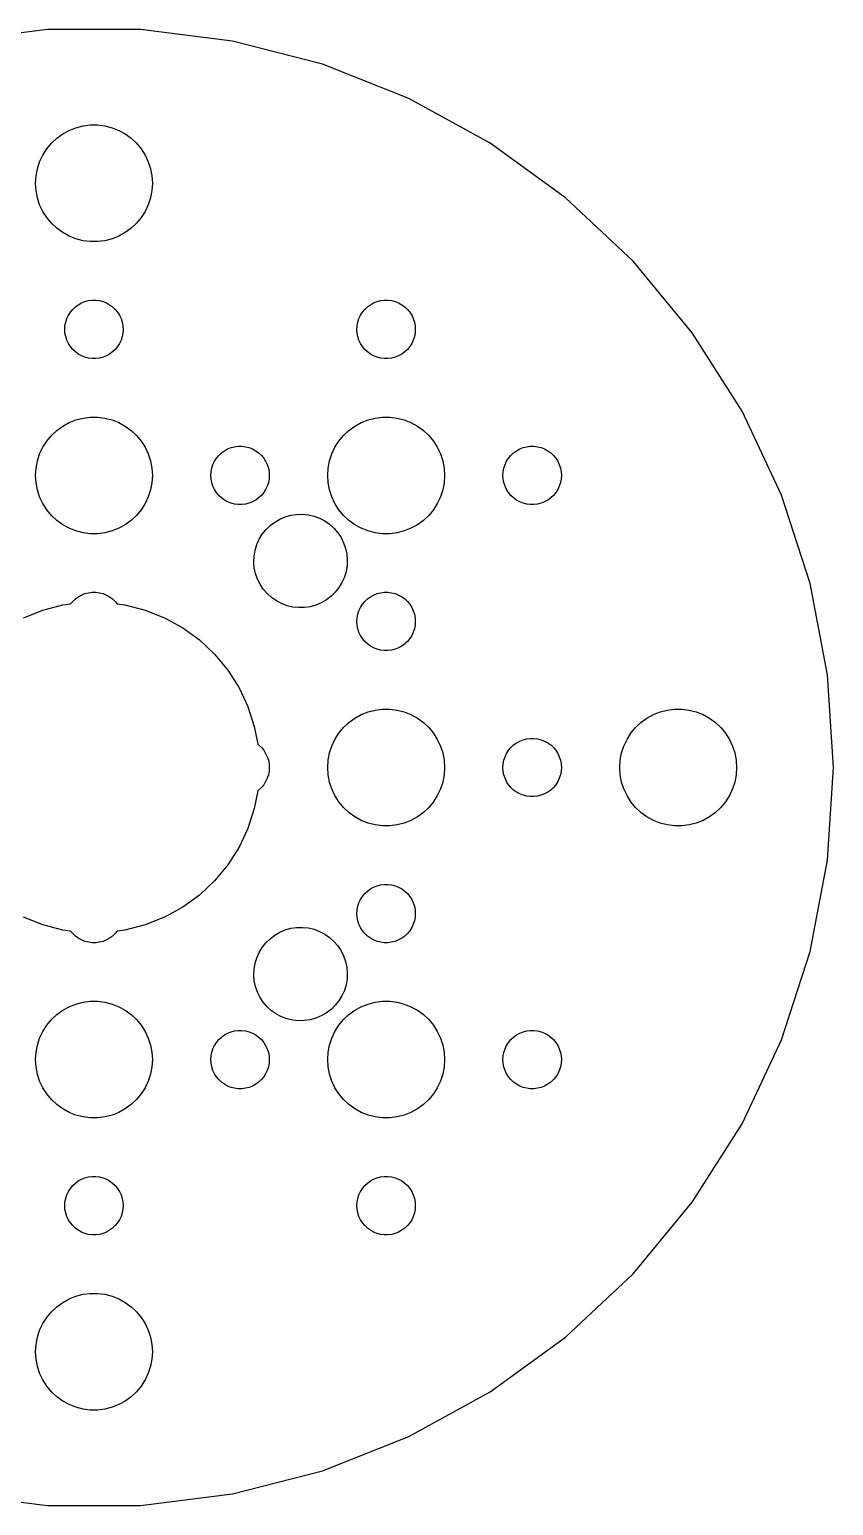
# Model space of a CAD drawing. Header units: metres. Extents: x -38 to 38, y -38 to 478.
# Drawn here: x -3.3 to 38, y 402.1 to 477.9 of the extents above; entities that cross this region are included whole.
import ezdxf

# ---------------------------------------------------------------- set-up
doc = ezdxf.new("R2010")
doc.units = ezdxf.units.M

msp = doc.modelspace()

# ---------------------------------------------------------------- linework, layer by layer
for p, q in [((-2.38426, 477.897), (-7.11519, 477.299)), ((2.38426, 477.897), (-2.38426, 477.897)), ((7.11519, 477.299), (2.38426, 477.897)), ((11.7339, 476.113), (7.11519, 477.299)), ((16.1676, 474.358), (11.7339, 476.113)), ((20.3463, 472.061), (16.1676, 474.358)), ((-0.562134, 472.947), (-0.18837, 472.994)), ((-0.18837, 472.994), (0.18837, 472.994)), ((0.18837, 472.994), (0.562134, 472.947)), ((-2.1869, 472.054), (-1.91226, 472.312)), ((-1.91226, 472.312), (-1.60747, 472.533)), ((-1.60747, 472.533), (-1.27733, 472.714)), ((-1.27733, 472.714), (-0.927048, 472.853)), ((-0.927048, 472.853), (-0.562134, 472.947)), ((0.562134, 472.947), (0.927048, 472.853)), ((0.927048, 472.853), (1.27733, 472.714)), ((1.27733, 472.714), (1.60747, 472.533)), ((1.60747, 472.533), (1.91226, 472.312)), ((1.91226, 472.312), (2.1869, 472.054)), ((-2.78932, 471.104), (-2.62891, 471.445)), ((-2.62891, 471.445), (-2.42705, 471.763)), ((-2.42705, 471.763), (-2.1869, 472.054)), ((2.1869, 472.054), (2.42705, 471.763)), ((2.42705, 471.763), (2.62891, 471.445)), ((2.62891, 471.445), (2.78932, 471.104)), ((24.2041, 469.258), (20.3463, 472.061)), ((-2.97633, 470.376), (-2.90575, 470.746)), ((-2.90575, 470.746), (-2.78932, 471.104)), ((2.78932, 471.104), (2.90575, 470.746)), ((2.90575, 470.746), (2.97633, 470.376)), ((-3, 470), (-2.97633, 470.376)), ((-2.97633, 469.624), (-3, 470)), ((2.97633, 470.376), (3, 470)), ((3, 470), (2.97633, 469.624)), ((-2.90575, 469.254), (-2.97633, 469.624)), ((-2.78932, 468.896), (-2.90575, 469.254)), ((2.90575, 469.254), (2.78932, 468.896)), ((2.97633, 469.624), (2.90575, 469.254)), ((27.6802, 465.993), (24.2041, 469.258)), ((-2.62891, 468.555), (-2.78932, 468.896)), ((-2.42705, 468.237), (-2.62891, 468.555)), ((2.62891, 468.555), (2.42705, 468.237)), ((2.78932, 468.896), (2.62891, 468.555)), ((-2.1869, 467.946), (-2.42705, 468.237)), ((-1.91226, 467.688), (-2.1869, 467.946)), ((-1.60747, 467.467), (-1.91226, 467.688)), ((1.91226, 467.688), (1.60747, 467.467)), ((2.1869, 467.946), (1.91226, 467.688)), ((2.42705, 468.237), (2.1869, 467.946)), ((-1.27733, 467.286), (-1.60747, 467.467)), ((-0.927048, 467.147), (-1.27733, 467.286)), ((-0.562134, 467.053), (-0.927048, 467.147)), ((-0.18837, 467.006), (-0.562134, 467.053)), ((0.18837, 467.006), (-0.18837, 467.006)), ((0.562134, 467.053), (0.18837, 467.006)), ((0.927048, 467.147), (0.562134, 467.053)), ((1.27733, 467.286), (0.927048, 467.147)), ((1.60747, 467.467), (1.27733, 467.286)), ((30.7198, 462.319), (27.6802, 465.993)), ((-0.638657, 463.857), (-0.463516, 463.927)), ((-0.463516, 463.927), (-0.281067, 463.973)), ((-0.281067, 463.973), (-0.094177, 463.997)), ((-0.094177, 463.997), (0.094177, 463.997)), ((0.094177, 463.997), (0.281067, 463.973)), ((0.281067, 463.973), (0.463516, 463.927)), ((0.463516, 463.927), (0.638657, 463.857)), ((14.3613, 463.857), (14.5365, 463.927)), ((14.5365, 463.927), (14.7189, 463.973)), ((14.7189, 463.973), (14.9058, 463.997)), ((14.9058, 463.997), (15.0942, 463.997)), ((15.0942, 463.997), (15.2811, 463.973)), ((15.2811, 463.973), (15.4635, 463.927)), ((15.4635, 463.927), (15.6387, 463.857)), ((-1.39465, 463.052), (-1.31445, 463.223)), ((-1.31445, 463.223), (-1.21352, 463.382)), ((-1.21352, 463.382), (-1.09344, 463.527)), ((-1.09344, 463.527), (-0.956131, 463.656)), ((-0.956131, 463.656), (-0.803726, 463.766)), ((-0.803726, 463.766), (-0.638657, 463.857)), ((0.638657, 463.857), (0.803726, 463.766)), ((0.803726, 463.766), (0.956131, 463.656)), ((0.956131, 463.656), (1.09344, 463.527)), ((1.09344, 463.527), (1.21352, 463.382)), ((1.21352, 463.382), (1.31445, 463.223)), ((1.31445, 463.223), (1.39465, 463.052)), ((13.6053, 463.052), (13.6855, 463.223)), ((13.6855, 463.223), (13.7865, 463.382)), ((13.7865, 463.382), (13.9065, 463.527)), ((13.9065, 463.527), (14.0439, 463.656)), ((14.0439, 463.656), (14.1963, 463.766)), ((14.1963, 463.766), (14.3613, 463.857)), ((15.6387, 463.857), (15.8037, 463.766)), ((15.8037, 463.766), (15.9561, 463.656)), ((15.9561, 463.656), (16.0934, 463.527)), ((16.0934, 463.527), (16.2135, 463.382)), ((16.2135, 463.382), (16.3145, 463.223)), ((16.3145, 463.223), (16.3947, 463.052)), ((-1.5, 462.5), (-1.48816, 462.688)), ((-1.48816, 462.312), (-1.5, 462.5)), ((-1.48816, 462.688), (-1.45287, 462.873)), ((-1.45287, 462.873), (-1.39465, 463.052)), ((1.39465, 463.052), (1.45287, 462.873)), ((1.45287, 462.873), (1.48816, 462.688)), ((1.48816, 462.688), (1.5, 462.5)), ((1.5, 462.5), (1.48816, 462.312)), ((13.5, 462.5), (13.5118, 462.688)), ((13.5118, 462.312), (13.5, 462.5)), ((13.5118, 462.688), (13.5471, 462.873)), ((13.5471, 462.873), (13.6053, 463.052)), ((16.3947, 463.052), (16.4529, 462.873)), ((16.4529, 462.873), (16.4882, 462.688)), ((16.4882, 462.688), (16.5, 462.5)), ((16.5, 462.5), (16.4882, 462.312)), ((-1.45287, 462.127), (-1.48816, 462.312)), ((-1.39465, 461.948), (-1.45287, 462.127)), ((-1.31445, 461.777), (-1.39465, 461.948)), ((-1.21352, 461.618), (-1.31445, 461.777)), ((-1.09344, 461.473), (-1.21352, 461.618)), ((1.21352, 461.618), (1.09344, 461.473)), ((1.31445, 461.777), (1.21352, 461.618)), ((1.39465, 461.948), (1.31445, 461.777)), ((1.45287, 462.127), (1.39465, 461.948)), ((1.48816, 462.312), (1.45287, 462.127)), ((13.5471, 462.127), (13.5118, 462.312)), ((13.6053, 461.948), (13.5471, 462.127)), ((13.6855, 461.777), (13.6053, 461.948)), ((13.7865, 461.618), (13.6855, 461.777)), ((13.9065, 461.473), (13.7865, 461.618)), ((16.2135, 461.618), (16.0934, 461.473)), ((16.3145, 461.777), (16.2135, 461.618)), ((16.3947, 461.948), (16.3145, 461.777)), ((16.4529, 462.127), (16.3947, 461.948)), ((16.4882, 462.312), (16.4529, 462.127)), ((33.2749, 458.293), (30.7198, 462.319)), ((-0.956131, 461.344), (-1.09344, 461.473)), ((-0.803726, 461.234), (-0.956131, 461.344)), ((-0.638657, 461.143), (-0.803726, 461.234)), ((-0.463516, 461.073), (-0.638657, 461.143)), ((-0.281067, 461.027), (-0.463516, 461.073)), ((-0.094177, 461.003), (-0.281067, 461.027)), ((0.094177, 461.003), (-0.094177, 461.003)), ((0.281067, 461.027), (0.094177, 461.003)), ((0.463516, 461.073), (0.281067, 461.027)), ((0.638657, 461.143), (0.463516, 461.073)), ((0.803726, 461.234), (0.638657, 461.143)), ((0.956131, 461.344), (0.803726, 461.234)), ((1.09344, 461.473), (0.956131, 461.344)), ((14.0439, 461.344), (13.9065, 461.473)), ((14.1963, 461.234), (14.0439, 461.344)), ((14.3613, 461.143), (14.1963, 461.234)), ((14.5365, 461.073), (14.3613, 461.143)), ((14.7189, 461.027), (14.5365, 461.073)), ((14.9058, 461.003), (14.7189, 461.027)), ((15.0942, 461.003), (14.9058, 461.003)), ((15.2811, 461.027), (15.0942, 461.003)), ((15.4635, 461.073), (15.2811, 461.027)), ((15.6387, 461.143), (15.4635, 461.073)), ((15.8037, 461.234), (15.6387, 461.143)), ((15.9561, 461.344), (15.8037, 461.234)), ((16.0934, 461.473), (15.9561, 461.344)), ((-1.27733, 457.714), (-0.927048, 457.853)), ((-0.927048, 457.853), (-0.562134, 457.947)), ((-0.562134, 457.947), (-0.18837, 457.994)), ((-0.18837, 457.994), (0.18837, 457.994)), ((0.18837, 457.994), (0.562134, 457.947)), ((0.562134, 457.947), (0.927048, 457.853)), ((0.927048, 457.853), (1.27733, 457.714)), ((13.7227, 457.714), (14.0729, 457.853)), ((14.0729, 457.853), (14.4379, 457.947)), ((14.4379, 457.947), (14.8116, 457.994)), ((14.8116, 457.994), (15.1884, 457.994)), ((15.1884, 457.994), (15.5621, 457.947)), ((15.5621, 457.947), (15.927, 457.853)), ((15.927, 457.853), (16.2773, 457.714)), ((35.3052, 453.978), (33.2749, 458.293)), ((-2.42705, 456.763), (-2.1869, 457.054)), ((-2.1869, 457.054), (-1.91226, 457.312)), ((-1.91226, 457.312), (-1.60747, 457.533)), ((-1.60747, 457.533), (-1.27733, 457.714)), ((1.27733, 457.714), (1.60747, 457.533)), ((1.60747, 457.533), (1.91226, 457.312)), ((1.91226, 457.312), (2.1869, 457.054)), ((2.1869, 457.054), (2.42705, 456.763)), ((12.5729, 456.763), (12.8131, 457.054)), ((12.8131, 457.054), (13.0877, 457.312)), ((13.0877, 457.312), (13.3925, 457.533)), ((13.3925, 457.533), (13.7227, 457.714)), ((16.2773, 457.714), (16.6075, 457.533)), ((16.6075, 457.533), (16.9123, 457.312)), ((16.9123, 457.312), (17.1869, 457.054)), ((17.1869, 457.054), (17.427, 456.763)), ((-2.78932, 456.104), (-2.62891, 456.445)), ((-2.62891, 456.445), (-2.42705, 456.763)), ((2.42705, 456.763), (2.62891, 456.445)), ((2.62891, 456.445), (2.78932, 456.104)), ((6.69626, 456.266), (6.86133, 456.357)), ((6.86133, 456.357), (7.03647, 456.427)), ((7.03647, 456.427), (7.21892, 456.473)), ((7.21892, 456.473), (7.40581, 456.497)), ((7.40581, 456.497), (7.59418, 456.497)), ((7.59418, 456.497), (7.78107, 456.473)), ((7.78107, 456.473), (7.96352, 456.427)), ((7.96352, 456.427), (8.13866, 456.357)), ((8.13866, 456.357), (8.30373, 456.266)), ((12.2107, 456.104), (12.3711, 456.445)), ((12.3711, 456.445), (12.5729, 456.763)), ((17.427, 456.763), (17.6289, 456.445)), ((17.6289, 456.445), (17.7893, 456.104)), ((21.6963, 456.266), (21.8613, 456.357)), ((21.8613, 456.357), (22.0365, 456.427)), ((22.0365, 456.427), (22.2189, 456.473)), ((22.2189, 456.473), (22.4058, 456.497)), ((22.4058, 456.497), (22.5942, 456.497)), ((22.5942, 456.497), (22.7811, 456.473)), ((22.7811, 456.473), (22.9635, 456.427)), ((22.9635, 456.427), (23.1387, 456.357)), ((23.1387, 456.357), (23.3037, 456.266)), ((-2.97633, 455.376), (-2.90575, 455.746)), ((-2.90575, 455.746), (-2.78932, 456.104)), ((2.78932, 456.104), (2.90575, 455.746)), ((2.90575, 455.746), (2.97633, 455.376)), ((6.04712, 455.373), (6.10533, 455.552)), ((6.10533, 455.552), (6.18553, 455.723)), ((6.18553, 455.723), (6.28647, 455.882)), ((6.28647, 455.882), (6.40654, 456.027)), ((6.40654, 456.027), (6.54385, 456.156)), ((6.54385, 456.156), (6.69626, 456.266)), ((8.30373, 456.266), (8.45613, 456.156)), ((8.45613, 456.156), (8.59344, 456.027)), ((8.59344, 456.027), (8.71352, 455.882)), ((8.71352, 455.882), (8.81445, 455.723)), ((8.81445, 455.723), (8.89465, 455.552)), ((8.89465, 455.552), (8.95287, 455.373)), ((12.0237, 455.376), (12.0942, 455.746)), ((12.0942, 455.746), (12.2107, 456.104)), ((17.7893, 456.104), (17.9057, 455.746)), ((17.9057, 455.746), (17.9763, 455.376)), ((21.0471, 455.373), (21.1053, 455.552)), ((21.1053, 455.552), (21.1855, 455.723)), ((21.1855, 455.723), (21.2865, 455.882)), ((21.2865, 455.882), (21.4065, 456.027)), ((21.4065, 456.027), (21.5439, 456.156)), ((21.5439, 456.156), (21.6963, 456.266)), ((23.3037, 456.266), (23.4561, 456.156)), ((23.4561, 456.156), (23.5934, 456.027)), ((23.5934, 456.027), (23.7135, 455.882)), ((23.7135, 455.882), (23.8145, 455.723)), ((23.8145, 455.723), (23.8947, 455.552)), ((23.8947, 455.552), (23.9529, 455.373)), ((-3, 455), (-2.97633, 455.376)), ((-2.97633, 454.624), (-3, 455)), ((2.97633, 455.376), (3, 455)), ((3, 455), (2.97633, 454.624)), ((6, 455), (6.01183, 455.188)), ((6.01183, 454.812), (6, 455)), ((6.01183, 455.188), (6.04712, 455.373)), ((6.04712, 454.627), (6.01183, 454.812)), ((8.95287, 455.373), (8.98816, 455.188)), ((8.98816, 454.812), (8.95287, 454.627)), ((8.98816, 455.188), (9, 455)), ((9, 455), (8.98816, 454.812)), ((12, 455), (12.0237, 455.376)), ((12.0237, 454.624), (12, 455)), ((17.9763, 455.376), (18, 455)), ((18, 455), (17.9763, 454.624)), ((21, 455), (21.0118, 455.188)), ((21.0118, 454.812), (21, 455)), ((21.0118, 455.188), (21.0471, 455.373)), ((21.0471, 454.627), (21.0118, 454.812)), ((23.9529, 455.373), (23.9882, 455.188)), ((23.9882, 454.812), (23.9529, 454.627)), ((23.9882, 455.188), (24, 455)), ((24, 455), (23.9882, 454.812)), ((-2.90575, 454.254), (-2.97633, 454.624)), ((-2.78932, 453.896), (-2.90575, 454.254)), ((2.90575, 454.254), (2.78932, 453.896)), ((2.97633, 454.624), (2.90575, 454.254)), ((6.10533, 454.448), (6.04712, 454.627)), ((6.18553, 454.277), (6.10533, 454.448)), ((6.28647, 454.118), (6.18553, 454.277)), ((6.40654, 453.973), (6.28647, 454.118)), ((8.71352, 454.118), (8.59344, 453.973)), ((8.81445, 454.277), (8.71352, 454.118)), ((8.89465, 454.448), (8.81445, 454.277)), ((8.95287, 454.627), (8.89465, 454.448)), ((12.0942, 454.254), (12.0237, 454.624)), ((12.2107, 453.896), (12.0942, 454.254)), ((17.9057, 454.254), (17.7893, 453.896)), ((17.9763, 454.624), (17.9057, 454.254)), ((21.1053, 454.448), (21.0471, 454.627)), ((21.1855, 454.277), (21.1053, 454.448)), ((21.2865, 454.118), (21.1855, 454.277)), ((21.4065, 453.973), (21.2865, 454.118)), ((23.7135, 454.118), (23.5934, 453.973)), ((23.8145, 454.277), (23.7135, 454.118)), ((23.8947, 454.448), (23.8145, 454.277)), ((23.9529, 454.627), (23.8947, 454.448)), ((-2.62891, 453.555), (-2.78932, 453.896)), ((-2.42705, 453.237), (-2.62891, 453.555)), ((2.62891, 453.555), (2.42705, 453.237)), ((2.78932, 453.896), (2.62891, 453.555)), ((6.54385, 453.844), (6.40654, 453.973)), ((6.69626, 453.734), (6.54385, 453.844)), ((6.86133, 453.643), (6.69626, 453.734)), ((7.03647, 453.573), (6.86133, 453.643)), ((7.21892, 453.527), (7.03647, 453.573)), ((7.40581, 453.503), (7.21892, 453.527)), ((7.59418, 453.503), (7.40581, 453.503)), ((7.78107, 453.527), (7.59418, 453.503)), ((7.96352, 453.573), (7.78107, 453.527)), ((8.13866, 453.643), (7.96352, 453.573)), ((8.30373, 453.734), (8.13866, 453.643)), ((8.45613, 453.844), (8.30373, 453.734)), ((8.59344, 453.973), (8.45613, 453.844)), ((12.3711, 453.555), (12.2107, 453.896)), ((12.5729, 453.237), (12.3711, 453.555)), ((17.6289, 453.555), (17.427, 453.237)), ((17.7893, 453.896), (17.6289, 453.555)), ((21.5439, 453.844), (21.4065, 453.973)), ((21.6963, 453.734), (21.5439, 453.844)), ((21.8613, 453.643), (21.6963, 453.734)), ((22.0365, 453.573), (21.8613, 453.643)), ((22.2189, 453.527), (22.0365, 453.573)), ((22.4058, 453.503), (22.2189, 453.527)), ((22.5942, 453.503), (22.4058, 453.503)), ((22.7811, 453.527), (22.5942, 453.503)), ((22.9635, 453.573), (22.7811, 453.527)), ((23.1387, 453.643), (22.9635, 453.573)), ((23.3037, 453.734), (23.1387, 453.643)), ((23.4561, 453.844), (23.3037, 453.734)), ((23.5934, 453.973), (23.4561, 453.844)), ((36.7788, 449.443), (35.3052, 453.978)), ((-2.1869, 452.946), (-2.42705, 453.237)), ((-1.91226, 452.688), (-2.1869, 452.946)), ((-1.60747, 452.467), (-1.91226, 452.688)), ((1.91226, 452.688), (1.60747, 452.467)), ((2.1869, 452.946), (1.91226, 452.688)), ((2.42705, 453.237), (2.1869, 452.946)), ((9.03879, 452.424), (9.27885, 452.606)), ((9.27885, 452.606), (9.53987, 452.757)), ((9.53987, 452.757), (9.81772, 452.873)), ((9.81772, 452.873), (10.108, 452.955)), ((10.108, 452.955), (10.4062, 452.999)), ((10.4062, 452.999), (10.7075, 453.005)), ((10.7075, 453.005), (11.0072, 452.973)), ((11.0072, 452.973), (11.3007, 452.905)), ((11.3007, 452.905), (11.5832, 452.799)), ((11.5832, 452.799), (11.8503, 452.66)), ((11.8503, 452.66), (12.0977, 452.488)), ((12.8131, 452.946), (12.5729, 453.237)), ((13.0877, 452.688), (12.8131, 452.946)), ((13.3925, 452.467), (13.0877, 452.688)), ((16.9123, 452.688), (16.6075, 452.467)), ((17.1869, 452.946), (16.9123, 452.688)), ((17.427, 453.237), (17.1869, 452.946)), ((-1.27733, 452.286), (-1.60747, 452.467)), ((-0.927048, 452.147), (-1.27733, 452.286)), ((-0.562134, 452.053), (-0.927048, 452.147)), ((-0.18837, 452.006), (-0.562134, 452.053)), ((0.18837, 452.006), (-0.18837, 452.006)), ((0.562134, 452.053), (0.18837, 452.006)), ((0.927048, 452.147), (0.562134, 452.053)), ((1.27733, 452.286), (0.927048, 452.147)), ((1.60747, 452.467), (1.27733, 452.286)), ((8.4801, 451.719), (8.63623, 451.977)), ((8.63623, 451.977), (8.82344, 452.213)), ((8.82344, 452.213), (9.03879, 452.424)), ((12.0977, 452.488), (12.3217, 452.286)), ((12.3217, 452.286), (12.5187, 452.058)), ((12.5187, 452.058), (12.6855, 451.807)), ((12.6855, 451.807), (12.8195, 451.537)), ((13.7227, 452.286), (13.3925, 452.467)), ((14.0729, 452.147), (13.7227, 452.286)), ((14.4379, 452.053), (14.0729, 452.147)), ((14.8116, 452.006), (14.4379, 452.053)), ((15.1884, 452.006), (14.8116, 452.006)), ((15.5621, 452.053), (15.1884, 452.006)), ((15.927, 452.147), (15.5621, 452.053)), ((16.2773, 452.286), (15.927, 452.147)), ((16.6075, 452.467), (16.2773, 452.286)), ((8.22014, 450.858), (8.2704, 451.155)), ((8.2704, 451.155), (8.35751, 451.444)), ((8.35751, 451.444), (8.4801, 451.719)), ((12.8195, 451.537), (12.9186, 451.252)), ((12.9186, 451.252), (12.9812, 450.958)), ((8.20752, 450.557), (8.22014, 450.858)), ((8.23274, 450.256), (8.20752, 450.557)), ((8.29539, 449.962), (8.23274, 450.256)), ((12.9939, 450.356), (12.9436, 450.059)), ((12.9812, 450.958), (13.0065, 450.657)), ((13.0065, 450.657), (12.9939, 450.356)), ((8.39452, 449.677), (8.29539, 449.962)), ((8.52853, 449.407), (8.39452, 449.677)), ((12.7339, 449.495), (12.5777, 449.237)), ((12.8565, 449.77), (12.7339, 449.495)), ((12.9436, 450.059), (12.8565, 449.77)), ((-0.956131, 448.656), (-0.803726, 448.766)), ((-0.803726, 448.766), (-0.638657, 448.857)), ((-0.638657, 448.857), (-0.463516, 448.927)), ((-0.463516, 448.927), (-0.281067, 448.973)), ((-0.281067, 448.973), (-0.094177, 448.997)), ((-0.094177, 448.997), (0.094177, 448.997)), ((0.094177, 448.997), (0.281067, 448.973)), ((0.281067, 448.973), (0.463516, 448.927)), ((0.463516, 448.927), (0.638657, 448.857)), ((0.638657, 448.857), (0.803726, 448.766)), ((0.803726, 448.766), (0.956131, 448.656)), ((8.69533, 449.156), (8.52853, 449.407)), ((8.89226, 448.928), (8.69533, 449.156)), ((9.11624, 448.726), (8.89226, 448.928)), ((9.36372, 448.554), (9.11624, 448.726)), ((12.1752, 448.79), (11.9351, 448.608)), ((12.3905, 449.001), (12.1752, 448.79)), ((12.5777, 449.237), (12.3905, 449.001)), ((14.0439, 448.656), (14.1963, 448.766)), ((14.1963, 448.766), (14.3613, 448.857)), ((14.3613, 448.857), (14.5365, 448.927)), ((14.5365, 448.927), (14.7189, 448.973)), ((14.7189, 448.973), (14.9058, 448.997)), ((14.9058, 448.997), (15.0942, 448.997)), ((15.0942, 448.997), (15.2811, 448.973)), ((15.2811, 448.973), (15.4635, 448.927)), ((15.4635, 448.927), (15.6387, 448.857)), ((15.6387, 448.857), (15.8037, 448.766)), ((15.8037, 448.766), (15.9561, 448.656)), ((37.6723, 444.759), (36.7788, 449.443)), ((-3.61911, 447.691), (-2.62663, 448.084)), ((-2.62663, 448.084), (-1.59273, 448.349)), ((-1.59273, 448.349), (-1.19904, 448.399)), ((-1.19904, 448.399), (-1.09344, 448.527)), ((-1.09344, 448.527), (-0.956131, 448.656)), ((0.956131, 448.656), (1.09344, 448.527)), ((1.09344, 448.527), (1.19904, 448.399)), ((1.19904, 448.399), (1.59273, 448.349)), ((1.59273, 448.349), (2.62663, 448.084)), ((2.62663, 448.084), (3.61911, 447.691)), ((9.63083, 448.414), (9.36372, 448.554)), ((9.91331, 448.309), (9.63083, 448.414)), ((10.2067, 448.241), (9.91331, 448.309)), ((10.5065, 448.209), (10.2067, 448.241)), ((10.8078, 448.215), (10.5065, 448.209)), ((11.106, 448.259), (10.8078, 448.215)), ((11.3963, 448.34), (11.106, 448.259)), ((11.6741, 448.457), (11.3963, 448.34)), ((11.9351, 448.608), (11.6741, 448.457)), ((13.5471, 447.873), (13.6053, 448.052)), ((13.6053, 448.052), (13.6855, 448.223)), ((13.6855, 448.223), (13.7865, 448.382)), ((13.7865, 448.382), (13.9065, 448.527)), ((13.9065, 448.527), (14.0439, 448.656)), ((15.9561, 448.656), (16.0934, 448.527)), ((16.0934, 448.527), (16.2135, 448.382)), ((16.2135, 448.382), (16.3145, 448.223)), ((16.3145, 448.223), (16.3947, 448.052)), ((16.3947, 448.052), (16.4529, 447.873)), ((3.61911, 447.691), (4.55452, 447.177)), ((13.5, 447.5), (13.5118, 447.688)), ((13.5118, 447.312), (13.5, 447.5)), ((13.5118, 447.688), (13.5471, 447.873)), ((13.5471, 447.127), (13.5118, 447.312)), ((16.4529, 447.873), (16.4882, 447.688)), ((16.4882, 447.312), (16.4529, 447.127)), ((16.4882, 447.688), (16.5, 447.5)), ((16.5, 447.5), (16.4882, 447.312)), ((4.55452, 447.177), (5.41809, 446.549)), ((5.41809, 446.549), (6.19623, 445.819)), ((13.6053, 446.948), (13.5471, 447.127)), ((13.6855, 446.777), (13.6053, 446.948)), ((13.7865, 446.618), (13.6855, 446.777)), ((13.9065, 446.473), (13.7865, 446.618)), ((14.0439, 446.344), (13.9065, 446.473)), ((16.0934, 446.473), (15.9561, 446.344)), ((16.2135, 446.618), (16.0934, 446.473)), ((16.3145, 446.777), (16.2135, 446.618)), ((16.3947, 446.948), (16.3145, 446.777)), ((16.4529, 447.127), (16.3947, 446.948)), ((6.19623, 445.819), (6.87663, 444.996)), ((14.1963, 446.234), (14.0439, 446.344)), ((14.3613, 446.143), (14.1963, 446.234)), ((14.5365, 446.073), (14.3613, 446.143)), ((14.7189, 446.027), (14.5365, 446.073)), ((14.9058, 446.003), (14.7189, 446.027)), ((15.0942, 446.003), (14.9058, 446.003)), ((15.2811, 446.027), (15.0942, 446.003)), ((15.4635, 446.073), (15.2811, 446.027)), ((15.6387, 446.143), (15.4635, 446.073)), ((15.8037, 446.234), (15.6387, 446.143)), ((15.9561, 446.344), (15.8037, 446.234)), ((6.87663, 444.996), (7.44859, 444.095)), ((37.9717, 440), (37.6723, 444.759)), ((7.44859, 444.095), (7.90309, 443.129)), ((7.90309, 443.129), (8.23296, 442.114)), ((13.3925, 442.533), (13.7227, 442.714)), ((13.7227, 442.714), (14.0729, 442.853)), ((14.0729, 442.853), (14.4379, 442.947)), ((14.4379, 442.947), (14.8116, 442.994)), ((14.8116, 442.994), (15.1884, 442.994)), ((15.1884, 442.994), (15.5621, 442.947)), ((15.5621, 442.947), (15.927, 442.853)), ((15.927, 442.853), (16.2773, 442.714)), ((16.2773, 442.714), (16.6075, 442.533)), ((28.3925, 442.533), (28.7227, 442.714)), ((28.7227, 442.714), (29.0729, 442.853)), ((29.0729, 442.853), (29.4379, 442.947)), ((29.4379, 442.947), (29.8116, 442.994)), ((29.8116, 442.994), (30.1884, 442.994)), ((30.1884, 442.994), (30.5621, 442.947)), ((30.5621, 442.947), (30.927, 442.853)), ((30.927, 442.853), (31.2773, 442.714)), ((31.2773, 442.714), (31.6075, 442.533)), ((8.23296, 442.114), (8.40921, 441.19)), ((12.5729, 441.763), (12.8131, 442.054)), ((12.8131, 442.054), (13.0877, 442.312)), ((13.0877, 442.312), (13.3925, 442.533)), ((16.6075, 442.533), (16.9123, 442.312)), ((16.9123, 442.312), (17.1869, 442.054)), ((17.1869, 442.054), (17.427, 441.763)), ((27.5729, 441.763), (27.8131, 442.054)), ((27.8131, 442.054), (28.0877, 442.312)), ((28.0877, 442.312), (28.3925, 442.533)), ((31.6075, 442.533), (31.9123, 442.312)), ((31.9123, 442.312), (32.1869, 442.054)), ((32.1869, 442.054), (32.427, 441.763)), ((8.40921, 441.19), (8.45613, 441.156)), ((8.45613, 441.156), (8.59344, 441.027)), ((12.2107, 441.104), (12.3711, 441.445)), ((12.3711, 441.445), (12.5729, 441.763)), ((17.427, 441.763), (17.6289, 441.445)), ((17.6289, 441.445), (17.7893, 441.104)), ((21.4065, 441.027), (21.5439, 441.156)), ((21.5439, 441.156), (21.6963, 441.266)), ((21.6963, 441.266), (21.8613, 441.357)), ((21.8613, 441.357), (22.0365, 441.427)), ((22.0365, 441.427), (22.2189, 441.473)), ((22.2189, 441.473), (22.4058, 441.497)), ((22.4058, 441.497), (22.5942, 441.497)), ((22.5942, 441.497), (22.7811, 441.473)), ((22.7811, 441.473), (22.9635, 441.427)), ((22.9635, 441.427), (23.1387, 441.357)), ((23.1387, 441.357), (23.3037, 441.266)), ((23.3037, 441.266), (23.4561, 441.156)), ((23.4561, 441.156), (23.5934, 441.027)), ((27.2107, 441.104), (27.3711, 441.445)), ((27.3711, 441.445), (27.5729, 441.763)), ((32.427, 441.763), (32.6289, 441.445)), ((32.6289, 441.445), (32.7893, 441.104)), ((8.59344, 441.027), (8.71352, 440.882)), ((8.71352, 440.882), (8.81445, 440.723)), ((8.81445, 440.723), (8.89465, 440.552)), ((8.89465, 440.552), (8.95287, 440.373)), ((8.95287, 440.373), (8.98816, 440.188)), ((12, 440), (12.0237, 440.376)), ((12.0237, 440.376), (12.0942, 440.746)), ((12.0942, 440.746), (12.2107, 441.104)), ((17.7893, 441.104), (17.9057, 440.746)), ((17.9057, 440.746), (17.9763, 440.376)), ((17.9763, 440.376), (18, 440)), ((21.0118, 440.188), (21.0471, 440.373)), ((21.0471, 440.373), (21.1053, 440.552)), ((21.1053, 440.552), (21.1855, 440.723)), ((21.1855, 440.723), (21.2865, 440.882)), ((21.2865, 440.882), (21.4065, 441.027)), ((23.5934, 441.027), (23.7135, 440.882)), ((23.7135, 440.882), (23.8145, 440.723)), ((23.8145, 440.723), (23.8947, 440.552)), ((23.8947, 440.552), (23.9529, 440.373)), ((23.9529, 440.373), (23.9882, 440.188)), ((27, 440), (27.0237, 440.376)), ((27.0237, 440.376), (27.0942, 440.746)), ((27.0942, 440.746), (27.2107, 441.104)), ((32.7893, 441.104), (32.9057, 440.746)), ((32.9057, 440.746), (32.9763, 440.376)), ((32.9763, 440.376), (33, 440)), ((8.95287, 439.627), (8.89465, 439.448)), ((8.98816, 439.812), (8.95287, 439.627)), ((8.98816, 440.188), (9, 440)), ((9, 440), (8.98816, 439.812)), ((12.0237, 439.624), (12, 440)), ((12.0942, 439.254), (12.0237, 439.624)), ((17.9763, 439.624), (17.9057, 439.254)), ((18, 440), (17.9763, 439.624)), ((21, 440), (21.0118, 440.188)), ((21.0118, 439.812), (21, 440)), ((21.0471, 439.627), (21.0118, 439.812)), ((21.1053, 439.448), (21.0471, 439.627)), ((23.9529, 439.627), (23.8947, 439.448)), ((23.9882, 439.812), (23.9529, 439.627)), ((23.9882, 440.188), (24, 440)), ((24, 440), (23.9882, 439.812)), ((27.0237, 439.624), (27, 440)), ((27.0942, 439.254), (27.0237, 439.624)), ((32.9763, 439.624), (32.9057, 439.254)), ((33, 440), (32.9763, 439.624)), ((37.6723, 435.241), (37.9717, 440)), ((8.59344, 438.973), (8.45613, 438.844)), ((8.71352, 439.118), (8.59344, 438.973)), ((8.81445, 439.277), (8.71352, 439.118)), ((8.89465, 439.448), (8.81445, 439.277)), ((12.2107, 438.896), (12.0942, 439.254)), ((12.3711, 438.555), (12.2107, 438.896)), ((17.7893, 438.896), (17.6289, 438.555)), ((17.9057, 439.254), (17.7893, 438.896)), ((21.1855, 439.277), (21.1053, 439.448)), ((21.2865, 439.118), (21.1855, 439.277)), ((21.4065, 438.973), (21.2865, 439.118)), ((21.5439, 438.844), (21.4065, 438.973)), ((23.5934, 438.973), (23.4561, 438.844)), ((23.7135, 439.118), (23.5934, 438.973)), ((23.8145, 439.277), (23.7135, 439.118)), ((23.8947, 439.448), (23.8145, 439.277)), ((27.2107, 438.896), (27.0942, 439.254)), ((27.3711, 438.555), (27.2107, 438.896)), ((32.7893, 438.896), (32.6289, 438.555)), ((32.9057, 439.254), (32.7893, 438.896)), ((8.40921, 438.81), (8.23296, 437.886)), ((8.45613, 438.844), (8.40921, 438.81)), ((12.5729, 438.237), (12.3711, 438.555)), ((12.8131, 437.946), (12.5729, 438.237)), ((17.427, 438.237), (17.1869, 437.946)), ((17.6289, 438.555), (17.427, 438.237)), ((21.6963, 438.734), (21.5439, 438.844)), ((21.8613, 438.643), (21.6963, 438.734)), ((22.0365, 438.573), (21.8613, 438.643)), ((22.2189, 438.527), (22.0365, 438.573)), ((22.4058, 438.503), (22.2189, 438.527)), ((22.5942, 438.503), (22.4058, 438.503)), ((22.7811, 438.527), (22.5942, 438.503)), ((22.9635, 438.573), (22.7811, 438.527)), ((23.1387, 438.643), (22.9635, 438.573)), ((23.3037, 438.734), (23.1387, 438.643)), ((23.4561, 438.844), (23.3037, 438.734)), ((27.5729, 438.237), (27.3711, 438.555)), ((27.8131, 437.946), (27.5729, 438.237)), ((32.427, 438.237), (32.1869, 437.946)), ((32.6289, 438.555), (32.427, 438.237)), ((8.23296, 437.886), (7.90309, 436.871)), ((13.0877, 437.688), (12.8131, 437.946)), ((13.3925, 437.467), (13.0877, 437.688)), ((13.7227, 437.286), (13.3925, 437.467)), ((16.6075, 437.467), (16.2773, 437.286)), ((16.9123, 437.688), (16.6075, 437.467)), ((17.1869, 437.946), (16.9123, 437.688)), ((28.0877, 437.688), (27.8131, 437.946)), ((28.3925, 437.467), (28.0877, 437.688)), ((28.7227, 437.286), (28.3925, 437.467)), ((31.6075, 437.467), (31.2773, 437.286)), ((31.9123, 437.688), (31.6075, 437.467)), ((32.1869, 437.946), (31.9123, 437.688)), ((7.90309, 436.871), (7.44859, 435.905)), ((14.0729, 437.147), (13.7227, 437.286)), ((14.4379, 437.053), (14.0729, 437.147)), ((14.8116, 437.006), (14.4379, 437.053)), ((15.1884, 437.006), (14.8116, 437.006)), ((15.5621, 437.053), (15.1884, 437.006)), ((15.927, 437.147), (15.5621, 437.053)), ((16.2773, 437.286), (15.927, 437.147)), ((29.0729, 437.147), (28.7227, 437.286)), ((29.4379, 437.053), (29.0729, 437.147)), ((29.8116, 437.006), (29.4379, 437.053)), ((30.1884, 437.006), (29.8116, 437.006)), ((30.5621, 437.053), (30.1884, 437.006)), ((30.927, 437.147), (30.5621, 437.053)), ((31.2773, 437.286), (30.927, 437.147)), ((7.44859, 435.905), (6.87663, 435.004)), ((36.7788, 430.557), (37.6723, 435.241)), ((6.87663, 435.004), (6.19623, 434.181)), ((6.19623, 434.181), (5.41809, 433.451)), ((13.9065, 433.527), (14.0439, 433.656)), ((14.0439, 433.656), (14.1963, 433.766)), ((14.1963, 433.766), (14.3613, 433.857)), ((14.3613, 433.857), (14.5365, 433.927)), ((14.5365, 433.927), (14.7189, 433.973)), ((14.7189, 433.973), (14.9058, 433.997)), ((14.9058, 433.997), (15.0942, 433.997)), ((15.0942, 433.997), (15.2811, 433.973)), ((15.2811, 433.973), (15.4635, 433.927)), ((15.4635, 433.927), (15.6387, 433.857)), ((15.6387, 433.857), (15.8037, 433.766)), ((15.8037, 433.766), (15.9561, 433.656)), ((15.9561, 433.656), (16.0934, 433.527)), ((4.55452, 432.823), (3.61911, 432.309)), ((5.41809, 433.451), (4.55452, 432.823)), ((13.5118, 432.688), (13.5471, 432.873)), ((13.5471, 432.873), (13.6053, 433.052)), ((13.6053, 433.052), (13.6855, 433.223)), ((13.6855, 433.223), (13.7865, 433.382)), ((13.7865, 433.382), (13.9065, 433.527)), ((16.0934, 433.527), (16.2135, 433.382)), ((16.2135, 433.382), (16.3145, 433.223)), ((16.3145, 433.223), (16.3947, 433.052)), ((16.3947, 433.052), (16.4529, 432.873)), ((16.4529, 432.873), (16.4882, 432.688)), ((-2.62663, 431.916), (-3.61911, 432.309)), ((3.61911, 432.309), (2.62663, 431.916)), ((13.5, 432.5), (13.5118, 432.688)), ((13.5118, 432.312), (13.5, 432.5)), ((13.5471, 432.127), (13.5118, 432.312)), ((13.6053, 431.948), (13.5471, 432.127)), ((16.4529, 432.127), (16.3947, 431.948)), ((16.4882, 432.312), (16.4529, 432.127)), ((16.4882, 432.688), (16.5, 432.5)), ((16.5, 432.5), (16.4882, 432.312)), ((-1.59273, 431.651), (-2.62663, 431.916)), ((-1.19904, 431.601), (-1.59273, 431.651)), ((-1.09344, 431.473), (-1.19904, 431.601)), ((-0.956131, 431.344), (-1.09344, 431.473)), ((-0.803726, 431.234), (-0.956131, 431.344)), ((0.956131, 431.344), (0.803726, 431.234)), ((1.09344, 431.473), (0.956131, 431.344)), ((1.19904, 431.601), (1.09344, 431.473)), ((1.59273, 431.651), (1.19904, 431.601)), ((2.62663, 431.916), (1.59273, 431.651)), ((9.03879, 431.21), (9.27885, 431.392)), ((9.27885, 431.392), (9.53987, 431.543)), ((9.53987, 431.543), (9.81772, 431.66)), ((9.81772, 431.66), (10.108, 431.741)), ((10.108, 431.741), (10.4062, 431.785)), ((10.4062, 431.785), (10.7075, 431.791)), ((10.7075, 431.791), (11.0072, 431.759)), ((11.0072, 431.759), (11.3007, 431.691)), ((11.3007, 431.691), (11.5832, 431.586)), ((11.5832, 431.586), (11.8503, 431.446)), ((11.8503, 431.446), (12.0977, 431.274)), ((12.0977, 431.274), (12.3217, 431.072)), ((13.6855, 431.777), (13.6053, 431.948)), ((13.7865, 431.618), (13.6855, 431.777)), ((13.9065, 431.473), (13.7865, 431.618)), ((14.0439, 431.344), (13.9065, 431.473)), ((14.1963, 431.234), (14.0439, 431.344)), ((15.9561, 431.344), (15.8037, 431.234)), ((16.0934, 431.473), (15.9561, 431.344)), ((16.2135, 431.618), (16.0934, 431.473)), ((16.3145, 431.777), (16.2135, 431.618)), ((16.3947, 431.948), (16.3145, 431.777)), ((-0.638657, 431.143), (-0.803726, 431.234)), ((-0.463516, 431.073), (-0.638657, 431.143)), ((-0.281067, 431.027), (-0.463516, 431.073)), ((-0.094177, 431.003), (-0.281067, 431.027)), ((0.094177, 431.003), (-0.094177, 431.003)), ((0.281067, 431.027), (0.094177, 431.003)), ((0.463516, 431.073), (0.281067, 431.027)), ((0.638657, 431.143), (0.463516, 431.073)), ((0.803726, 431.234), (0.638657, 431.143)), ((8.4801, 430.505), (8.63623, 430.763)), ((8.63623, 430.763), (8.82344, 430.999)), ((8.82344, 430.999), (9.03879, 431.21)), ((12.3217, 431.072), (12.5187, 430.844)), ((12.5187, 430.844), (12.6855, 430.593)), ((12.6855, 430.593), (12.8195, 430.323)), ((14.3613, 431.143), (14.1963, 431.234)), ((14.5365, 431.073), (14.3613, 431.143)), ((14.7189, 431.027), (14.5365, 431.073)), ((14.9058, 431.003), (14.7189, 431.027)), ((15.0942, 431.003), (14.9058, 431.003)), ((15.2811, 431.027), (15.0942, 431.003)), ((15.4635, 431.073), (15.2811, 431.027)), ((15.6387, 431.143), (15.4635, 431.073)), ((15.8037, 431.234), (15.6387, 431.143)), ((35.3052, 426.022), (36.7788, 430.557)), ((8.22014, 429.644), (8.2704, 429.941)), ((8.2704, 429.941), (8.35751, 430.23)), ((8.35751, 430.23), (8.4801, 430.505)), ((12.8195, 430.323), (12.9186, 430.038)), ((12.9186, 430.038), (12.9812, 429.744)), ((8.20752, 429.343), (8.22014, 429.644)), ((8.23274, 429.042), (8.20752, 429.343)), ((8.29539, 428.748), (8.23274, 429.042)), ((12.9939, 429.142), (12.9436, 428.845)), ((12.9812, 429.744), (13.0065, 429.443)), ((13.0065, 429.443), (12.9939, 429.142)), ((8.39452, 428.463), (8.29539, 428.748)), ((8.52853, 428.193), (8.39452, 428.463)), ((12.7339, 428.281), (12.5777, 428.023)), ((12.8565, 428.556), (12.7339, 428.281)), ((12.9436, 428.845), (12.8565, 428.556)), ((-1.91226, 427.312), (-1.60747, 427.533)), ((-1.60747, 427.533), (-1.27733, 427.714)), ((-1.27733, 427.714), (-0.927048, 427.853)), ((-0.927048, 427.853), (-0.562134, 427.947)), ((-0.562134, 427.947), (-0.18837, 427.994)), ((-0.18837, 427.994), (0.18837, 427.994)), ((0.18837, 427.994), (0.562134, 427.947)), ((0.562134, 427.947), (0.927048, 427.853)), ((0.927048, 427.853), (1.27733, 427.714)), ((1.27733, 427.714), (1.60747, 427.533)), ((1.60747, 427.533), (1.91226, 427.312)), ((8.69533, 427.942), (8.52853, 428.193)), ((8.89226, 427.714), (8.69533, 427.942)), ((9.11624, 427.512), (8.89226, 427.714)), ((9.36372, 427.34), (9.11624, 427.512)), ((12.1752, 427.576), (11.9351, 427.394)), ((12.3905, 427.787), (12.1752, 427.576)), ((12.5777, 428.023), (12.3905, 427.787)), ((13.0877, 427.312), (13.3925, 427.533)), ((13.3925, 427.533), (13.7227, 427.714)), ((13.7227, 427.714), (14.0729, 427.853)), ((14.0729, 427.853), (14.4379, 427.947)), ((14.4379, 427.947), (14.8116, 427.994)), ((14.8116, 427.994), (15.1884, 427.994)), ((15.1884, 427.994), (15.5621, 427.947)), ((15.5621, 427.947), (15.927, 427.853)), ((15.927, 427.853), (16.2773, 427.714)), ((16.2773, 427.714), (16.6075, 427.533)), ((16.6075, 427.533), (16.9123, 427.312)), ((-2.62891, 426.445), (-2.42705, 426.763)), ((-2.42705, 426.763), (-2.1869, 427.054)), ((-2.1869, 427.054), (-1.91226, 427.312)), ((1.91226, 427.312), (2.1869, 427.054)), ((2.1869, 427.054), (2.42705, 426.763)), ((2.42705, 426.763), (2.62891, 426.445)), ((9.63083, 427.201), (9.36372, 427.34)), ((9.91331, 427.095), (9.63083, 427.201)), ((10.2067, 427.027), (9.91331, 427.095)), ((10.5065, 426.995), (10.2067, 427.027)), ((10.8078, 427.001), (10.5065, 426.995)), ((11.106, 427.045), (10.8078, 427.001)), ((11.3963, 427.127), (11.106, 427.045)), ((11.6741, 427.243), (11.3963, 427.127)), ((11.9351, 427.394), (11.6741, 427.243)), ((12.3711, 426.445), (12.5729, 426.763)), ((12.5729, 426.763), (12.8131, 427.054)), ((12.8131, 427.054), (13.0877, 427.312)), ((16.9123, 427.312), (17.1869, 427.054)), ((17.1869, 427.054), (17.427, 426.763)), ((17.427, 426.763), (17.6289, 426.445)), ((-2.90575, 425.746), (-2.78932, 426.104)), ((-2.78932, 426.104), (-2.62891, 426.445)), ((2.62891, 426.445), (2.78932, 426.104)), ((2.78932, 426.104), (2.90575, 425.746)), ((6.28647, 425.882), (6.40654, 426.027)), ((6.40654, 426.027), (6.54385, 426.156)), ((6.54385, 426.156), (6.69626, 426.266)), ((6.69626, 426.266), (6.86133, 426.357)), ((6.86133, 426.357), (7.03647, 426.427)), ((7.03647, 426.427), (7.21892, 426.473)), ((7.21892, 426.473), (7.40581, 426.497)), ((7.40581, 426.497), (7.59418, 426.497)), ((7.59418, 426.497), (7.78107, 426.473)), ((7.78107, 426.473), (7.96352, 426.427)), ((7.96352, 426.427), (8.13866, 426.357)), ((8.13866, 426.357), (8.30373, 426.266)), ((8.30373, 426.266), (8.45613, 426.156)), ((8.45613, 426.156), (8.59344, 426.027)), ((8.59344, 426.027), (8.71352, 425.882)), ((12.0942, 425.746), (12.2107, 426.104)), ((12.2107, 426.104), (12.3711, 426.445)), ((17.6289, 426.445), (17.7893, 426.104)), ((17.7893, 426.104), (17.9057, 425.746)), ((21.2865, 425.882), (21.4065, 426.027)), ((21.4065, 426.027), (21.5439, 426.156)), ((21.5439, 426.156), (21.6963, 426.266)), ((21.6963, 426.266), (21.8613, 426.357)), ((21.8613, 426.357), (22.0365, 426.427)), ((22.0365, 426.427), (22.2189, 426.473)), ((22.2189, 426.473), (22.4058, 426.497)), ((22.4058, 426.497), (22.5942, 426.497)), ((22.5942, 426.497), (22.7811, 426.473)), ((22.7811, 426.473), (22.9635, 426.427)), ((22.9635, 426.427), (23.1387, 426.357)), ((23.1387, 426.357), (23.3037, 426.266)), ((23.3037, 426.266), (23.4561, 426.156)), ((23.4561, 426.156), (23.5934, 426.027)), ((23.5934, 426.027), (23.7135, 425.882)), ((33.2749, 421.707), (35.3052, 426.022)), ((-3, 425), (-2.97633, 425.376)), ((-2.97633, 425.376), (-2.90575, 425.746)), ((2.90575, 425.746), (2.97633, 425.376)), ((2.97633, 425.376), (3, 425)), ((6.01183, 425.188), (6.04712, 425.373)), ((6.04712, 425.373), (6.10533, 425.552)), ((6.10533, 425.552), (6.18553, 425.723)), ((6.18553, 425.723), (6.28647, 425.882)), ((8.71352, 425.882), (8.81445, 425.723)), ((8.81445, 425.723), (8.89465, 425.552)), ((8.89465, 425.552), (8.95287, 425.373)), ((8.95287, 425.373), (8.98816, 425.188)), ((12, 425), (12.0237, 425.376)), ((12.0237, 425.376), (12.0942, 425.746)), ((17.9057, 425.746), (17.9763, 425.376)), ((17.9763, 425.376), (18, 425)), ((21.0118, 425.188), (21.0471, 425.373)), ((21.0471, 425.373), (21.1053, 425.552)), ((21.1053, 425.552), (21.1855, 425.723)), ((21.1855, 425.723), (21.2865, 425.882)), ((23.7135, 425.882), (23.8145, 425.723)), ((23.8145, 425.723), (23.8947, 425.552)), ((23.8947, 425.552), (23.9529, 425.373)), ((23.9529, 425.373), (23.9882, 425.188)), ((-2.97633, 424.624), (-3, 425)), ((-2.90575, 424.254), (-2.97633, 424.624)), ((2.97633, 424.624), (2.90575, 424.254)), ((3, 425), (2.97633, 424.624)), ((6, 425), (6.01183, 425.188)), ((6.01183, 424.812), (6, 425)), ((6.04712, 424.627), (6.01183, 424.812)), ((6.10533, 424.448), (6.04712, 424.627)), ((6.18553, 424.277), (6.10533, 424.448)), ((8.89465, 424.448), (8.81445, 424.277)), ((8.95287, 424.627), (8.89465, 424.448)), ((8.98816, 424.812), (8.95287, 424.627)), ((8.98816, 425.188), (9, 425)), ((9, 425), (8.98816, 424.812)), ((12.0237, 424.624), (12, 425)), ((12.0942, 424.254), (12.0237, 424.624)), ((17.9763, 424.624), (17.9057, 424.254)), ((18, 425), (17.9763, 424.624)), ((21, 425), (21.0118, 425.188)), ((21.0118, 424.812), (21, 425)), ((21.0471, 424.627), (21.0118, 424.812)), ((21.1053, 424.448), (21.0471, 424.627)), ((21.1855, 424.277), (21.1053, 424.448)), ((23.8947, 424.448), (23.8145, 424.277)), ((23.9529, 424.627), (23.8947, 424.448)), ((23.9882, 424.812), (23.9529, 424.627)), ((23.9882, 425.188), (24, 425)), ((24, 425), (23.9882, 424.812)), ((-2.78932, 423.896), (-2.90575, 424.254)), ((-2.62891, 423.555), (-2.78932, 423.896)), ((2.78932, 423.896), (2.62891, 423.555)), ((2.90575, 424.254), (2.78932, 423.896)), ((6.28647, 424.118), (6.18553, 424.277)), ((6.40654, 423.973), (6.28647, 424.118)), ((6.54385, 423.844), (6.40654, 423.973)), ((6.69626, 423.734), (6.54385, 423.844)), ((6.86133, 423.643), (6.69626, 423.734)), ((8.30373, 423.734), (8.13866, 423.643)), ((8.45613, 423.844), (8.30373, 423.734)), ((8.59344, 423.973), (8.45613, 423.844)), ((8.71352, 424.118), (8.59344, 423.973)), ((8.81445, 424.277), (8.71352, 424.118)), ((12.2107, 423.896), (12.0942, 424.254)), ((12.3711, 423.555), (12.2107, 423.896)), ((17.7893, 423.896), (17.6289, 423.555)), ((17.9057, 424.254), (17.7893, 423.896)), ((21.2865, 424.118), (21.1855, 424.277)), ((21.4065, 423.973), (21.2865, 424.118)), ((21.5439, 423.844), (21.4065, 423.973)), ((21.6963, 423.734), (21.5439, 423.844)), ((21.8613, 423.643), (21.6963, 423.734)), ((23.3037, 423.734), (23.1387, 423.643)), ((23.4561, 423.844), (23.3037, 423.734)), ((23.5934, 423.973), (23.4561, 423.844)), ((23.7135, 424.118), (23.5934, 423.973)), ((23.8145, 424.277), (23.7135, 424.118)), ((-2.42705, 423.237), (-2.62891, 423.555)), ((-2.1869, 422.946), (-2.42705, 423.237)), ((-1.91226, 422.688), (-2.1869, 422.946)), ((2.1869, 422.946), (1.91226, 422.688)), ((2.42705, 423.237), (2.1869, 422.946)), ((2.62891, 423.555), (2.42705, 423.237)), ((7.03647, 423.573), (6.86133, 423.643)), ((7.21892, 423.527), (7.03647, 423.573)), ((7.40581, 423.503), (7.21892, 423.527)), ((7.59418, 423.503), (7.40581, 423.503)), ((7.78107, 423.527), (7.59418, 423.503)), ((7.96352, 423.573), (7.78107, 423.527)), ((8.13866, 423.643), (7.96352, 423.573)), ((12.5729, 423.237), (12.3711, 423.555)), ((12.8131, 422.946), (12.5729, 423.237)), ((13.0877, 422.688), (12.8131, 422.946)), ((17.1869, 422.946), (16.9123, 422.688)), ((17.427, 423.237), (17.1869, 422.946)), ((17.6289, 423.555), (17.427, 423.237)), ((22.0365, 423.573), (21.8613, 423.643)), ((22.2189, 423.527), (22.0365, 423.573)), ((22.4058, 423.503), (22.2189, 423.527)), ((22.5942, 423.503), (22.4058, 423.503)), ((22.7811, 423.527), (22.5942, 423.503)), ((22.9635, 423.573), (22.7811, 423.527)), ((23.1387, 423.643), (22.9635, 423.573)), ((-1.60747, 422.467), (-1.91226, 422.688)), ((-1.27733, 422.286), (-1.60747, 422.467)), ((-0.927048, 422.147), (-1.27733, 422.286)), ((1.27733, 422.286), (0.927048, 422.147)), ((1.60747, 422.467), (1.27733, 422.286)), ((1.91226, 422.688), (1.60747, 422.467)), ((13.3925, 422.467), (13.0877, 422.688)), ((13.7227, 422.286), (13.3925, 422.467)), ((14.0729, 422.147), (13.7227, 422.286)), ((16.2773, 422.286), (15.927, 422.147)), ((16.6075, 422.467), (16.2773, 422.286)), ((16.9123, 422.688), (16.6075, 422.467)), ((-0.562134, 422.053), (-0.927048, 422.147)), ((-0.18837, 422.006), (-0.562134, 422.053)), ((0.18837, 422.006), (-0.18837, 422.006)), ((0.562134, 422.053), (0.18837, 422.006)), ((0.927048, 422.147), (0.562134, 422.053)), ((14.4379, 422.053), (14.0729, 422.147)), ((14.8116, 422.006), (14.4379, 422.053)), ((15.1884, 422.006), (14.8116, 422.006)), ((15.5621, 422.053), (15.1884, 422.006)), ((15.927, 422.147), (15.5621, 422.053)), ((30.7198, 417.681), (33.2749, 421.707)), ((-1.21352, 418.382), (-1.09344, 418.527)), ((-1.09344, 418.527), (-0.956131, 418.656)), ((-0.956131, 418.656), (-0.803726, 418.766)), ((-0.803726, 418.766), (-0.638657, 418.857)), ((-0.638657, 418.857), (-0.463516, 418.927)), ((-0.463516, 418.927), (-0.281067, 418.973)), ((-0.281067, 418.973), (-0.094177, 418.997)), ((-0.094177, 418.997), (0.094177, 418.997)), ((0.094177, 418.997), (0.281067, 418.973)), ((0.281067, 418.973), (0.463516, 418.927)), ((0.463516, 418.927), (0.638657, 418.857)), ((0.638657, 418.857), (0.803726, 418.766)), ((0.803726, 418.766), (0.956131, 418.656)), ((0.956131, 418.656), (1.09344, 418.527)), ((1.09344, 418.527), (1.21352, 418.382)), ((13.7865, 418.382), (13.9065, 418.527)), ((13.9065, 418.527), (14.0439, 418.656)), ((14.0439, 418.656), (14.1963, 418.766)), ((14.1963, 418.766), (14.3613, 418.857)), ((14.3613, 418.857), (14.5365, 418.927)), ((14.5365, 418.927), (14.7189, 418.973)), ((14.7189, 418.973), (14.9058, 418.997)), ((14.9058, 418.997), (15.0942, 418.997)), ((15.0942, 418.997), (15.2811, 418.973)), ((15.2811, 418.973), (15.4635, 418.927)), ((15.4635, 418.927), (15.6387, 418.857)), ((15.6387, 418.857), (15.8037, 418.766)), ((15.8037, 418.766), (15.9561, 418.656)), ((15.9561, 418.656), (16.0934, 418.527)), ((16.0934, 418.527), (16.2135, 418.382)), ((-1.5, 417.5), (-1.48816, 417.688)), ((-1.48816, 417.688), (-1.45287, 417.873)), ((-1.45287, 417.873), (-1.39465, 418.052)), ((-1.39465, 418.052), (-1.31445, 418.223)), ((-1.31445, 418.223), (-1.21352, 418.382)), ((1.21352, 418.382), (1.31445, 418.223)), ((1.31445, 418.223), (1.39465, 418.052)), ((1.39465, 418.052), (1.45287, 417.873)), ((1.45287, 417.873), (1.48816, 417.688)), ((1.48816, 417.688), (1.5, 417.5)), ((13.5, 417.5), (13.5118, 417.688)), ((13.5118, 417.688), (13.5471, 417.873)), ((13.5471, 417.873), (13.6053, 418.052)), ((13.6053, 418.052), (13.6855, 418.223)), ((13.6855, 418.223), (13.7865, 418.382)), ((16.2135, 418.382), (16.3145, 418.223)), ((16.3145, 418.223), (16.3947, 418.052)), ((16.3947, 418.052), (16.4529, 417.873)), ((16.4529, 417.873), (16.4882, 417.688)), ((16.4882, 417.688), (16.5, 417.5)), ((27.6802, 414.007), (30.7198, 417.681)), ((-1.48816, 417.312), (-1.5, 417.5)), ((-1.45287, 417.127), (-1.48816, 417.312)), ((-1.39465, 416.948), (-1.45287, 417.127)), ((-1.31445, 416.777), (-1.39465, 416.948)), ((1.39465, 416.948), (1.31445, 416.777)), ((1.45287, 417.127), (1.39465, 416.948)), ((1.48816, 417.312), (1.45287, 417.127)), ((1.5, 417.5), (1.48816, 417.312)), ((13.5118, 417.312), (13.5, 417.5)), ((13.5471, 417.127), (13.5118, 417.312)), ((13.6053, 416.948), (13.5471, 417.127)), ((13.6855, 416.777), (13.6053, 416.948)), ((16.3947, 416.948), (16.3145, 416.777)), ((16.4529, 417.127), (16.3947, 416.948)), ((16.4882, 417.312), (16.4529, 417.127)), ((16.5, 417.5), (16.4882, 417.312)), ((-1.21352, 416.618), (-1.31445, 416.777)), ((-1.09344, 416.473), (-1.21352, 416.618)), ((-0.956131, 416.344), (-1.09344, 416.473)), ((-0.803726, 416.234), (-0.956131, 416.344)), ((-0.638657, 416.143), (-0.803726, 416.234)), ((-0.463516, 416.073), (-0.638657, 416.143)), ((0.638657, 416.143), (0.463516, 416.073)), ((0.803726, 416.234), (0.638657, 416.143)), ((0.956131, 416.344), (0.803726, 416.234)), ((1.09344, 416.473), (0.956131, 416.344)), ((1.21352, 416.618), (1.09344, 416.473)), ((1.31445, 416.777), (1.21352, 416.618)), ((13.7865, 416.618), (13.6855, 416.777)), ((13.9065, 416.473), (13.7865, 416.618)), ((14.0439, 416.344), (13.9065, 416.473)), ((14.1963, 416.234), (14.0439, 416.344)), ((14.3613, 416.143), (14.1963, 416.234)), ((14.5365, 416.073), (14.3613, 416.143)), ((15.6387, 416.143), (15.4635, 416.073)), ((15.8037, 416.234), (15.6387, 416.143)), ((15.9561, 416.344), (15.8037, 416.234)), ((16.0934, 416.473), (15.9561, 416.344)), ((16.2135, 416.618), (16.0934, 416.473)), ((16.3145, 416.777), (16.2135, 416.618)), ((-0.281067, 416.027), (-0.463516, 416.073)), ((-0.094177, 416.003), (-0.281067, 416.027)), ((0.094177, 416.003), (-0.094177, 416.003)), ((0.281067, 416.027), (0.094177, 416.003)), ((0.463516, 416.073), (0.281067, 416.027)), ((14.7189, 416.027), (14.5365, 416.073)), ((14.9058, 416.003), (14.7189, 416.027)), ((15.0942, 416.003), (14.9058, 416.003)), ((15.2811, 416.027), (15.0942, 416.003)), ((15.4635, 416.073), (15.2811, 416.027)), ((24.2041, 410.742), (27.6802, 414.007)), ((-1.91226, 412.312), (-1.60747, 412.533)), ((-1.60747, 412.533), (-1.27733, 412.714)), ((-1.27733, 412.714), (-0.927048, 412.853)), ((-0.927048, 412.853), (-0.562134, 412.947)), ((-0.562134, 412.947), (-0.18837, 412.994)), ((-0.18837, 412.994), (0.18837, 412.994)), ((0.18837, 412.994), (0.562134, 412.947)), ((0.562134, 412.947), (0.927048, 412.853)), ((0.927048, 412.853), (1.27733, 412.714)), ((1.27733, 412.714), (1.60747, 412.533)), ((1.60747, 412.533), (1.91226, 412.312)), ((-2.62891, 411.445), (-2.42705, 411.763)), ((-2.42705, 411.763), (-2.1869, 412.054)), ((-2.1869, 412.054), (-1.91226, 412.312)), ((1.91226, 412.312), (2.1869, 412.054)), ((2.1869, 412.054), (2.42705, 411.763)), ((2.42705, 411.763), (2.62891, 411.445)), ((-2.90575, 410.746), (-2.78932, 411.104)), ((-2.78932, 411.104), (-2.62891, 411.445)), ((2.62891, 411.445), (2.78932, 411.104)), ((2.78932, 411.104), (2.90575, 410.746)), ((-3, 410), (-2.97633, 410.376)), ((-2.97633, 410.376), (-2.90575, 410.746)), ((2.90575, 410.746), (2.97633, 410.376)), ((2.97633, 410.376), (3, 410)), ((20.3463, 407.939), (24.2041, 410.742)), ((-2.97633, 409.624), (-3, 410)), ((-2.90575, 409.254), (-2.97633, 409.624)), ((2.97633, 409.624), (2.90575, 409.254)), ((3, 410), (2.97633, 409.624)), ((-2.78932, 408.896), (-2.90575, 409.254)), ((-2.62891, 408.555), (-2.78932, 408.896)), ((-2.42705, 408.237), (-2.62891, 408.555)), ((2.62891, 408.555), (2.42705, 408.237)), ((2.78932, 408.896), (2.62891, 408.555)), ((2.90575, 409.254), (2.78932, 408.896)), ((-2.1869, 407.946), (-2.42705, 408.237)), ((-1.91226, 407.688), (-2.1869, 407.946)), ((2.1869, 407.946), (1.91226, 407.688)), ((2.42705, 408.237), (2.1869, 407.946)), ((16.1676, 405.642), (20.3463, 407.939)), ((-1.60747, 407.467), (-1.91226, 407.688)), ((-1.27733, 407.286), (-1.60747, 407.467)), ((-0.927048, 407.147), (-1.27733, 407.286)), ((-0.562134, 407.053), (-0.927048, 407.147)), ((-0.18837, 407.006), (-0.562134, 407.053)), ((0.562134, 407.053), (0.18837, 407.006)), ((0.927048, 407.147), (0.562134, 407.053)), ((1.27733, 407.286), (0.927048, 407.147)), ((1.60747, 407.467), (1.27733, 407.286)), ((1.91226, 407.688), (1.60747, 407.467)), ((0.18837, 407.006), (-0.18837, 407.006)), ((11.7339, 403.887), (16.1676, 405.642)), ((7.11519, 402.701), (11.7339, 403.887)), ((-7.11519, 402.701), (-2.38426, 402.103)), ((2.38426, 402.103), (7.11519, 402.701)), ((-2.38426, 402.103), (2.38426, 402.103))]:
    msp.add_line(p, q)

doc.saveas('drawing.dxf')
